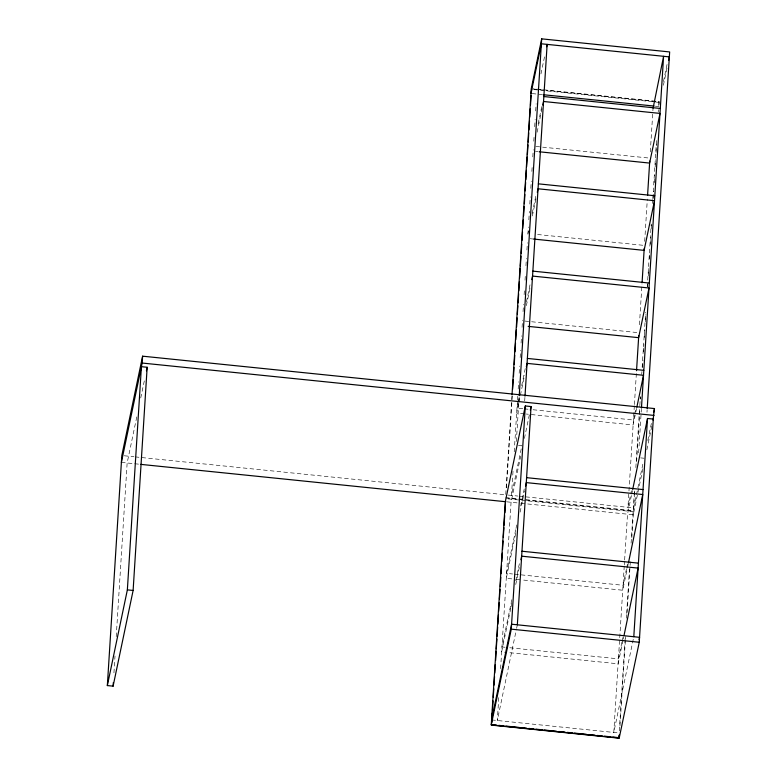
<?xml version="1.0" encoding="UTF-8"?>
<svg xmlns="http://www.w3.org/2000/svg" width="777" height="777" viewBox="0 0 777 777"><rect width="100%" height="100%" fill="white"/><g stroke="black" fill="none" stroke-linecap="round" stroke-linejoin="round"><path stroke-width="0.58" stroke-dasharray="3.88 2.91" d="M113.937 672.892L115.006 656.002M116.22 636.703L127.146 462.975L137.034 415.714M511.965 395.687L505.73 494.813L517.803 496.047M506.487 487.917L512.344 394.794M498.766 697.6L497.329 720.512L516.355 629.535M500.592 668.667L511.062 502.272L520.697 456.186M513.014 471.231L511.489 495.405L521.882 445.726L518.424 445.376M514.228 451.884L517.424 401.107M517.501 399.902L517.725 396.28M518.181 389.024L518.638 381.769M519.172 373.31L519.628 366.054M520.163 357.595L520.619 350.34M521.076 343.084L521.532 335.829M522.066 327.37L522.523 320.114M523.047 311.655L523.504 304.399M524.116 294.726L524.494 288.685M525.029 280.225L525.407 274.174M525.942 265.715L526.398 258.459M526.932 250L527.389 242.745M527.923 234.285L528.379 227.03M528.836 219.774L529.36 211.315M529.817 204.06L530.273 196.814M530.808 188.345L531.264 181.09M531.876 171.426L532.255 165.375M532.789 156.915L533.245 149.66M533.78 141.2L534.158 135.159M534.693 126.69L535.149 119.444M535.674 110.975L536.13 103.729M516.346 441.511L519.162 396.785M524.689 401L524.922 397.377M624.252 566.035L613.781 732.429L633.546 637.907M624.329 564.83L624.553 561.208M624.63 560.003L627.515 514.189L631.468 495.279M634.333 405.779L627.942 507.323L631.41 490.763M634.411 404.564L636.46 371.93M639.432 324.776L642.016 283.683M644.677 241.365L647.338 199.058M650.3 151.913L652.816 112.014M652.894 110.81L653.039 108.391M619.279 730.885L625.252 637.13M626.369 618.249L626.592 614.617M626.67 613.403L629.642 566.171M631.089 543.162L634.508 490.064M635.848 467.589L639.724 405.905M639.83 405.409L640.365 396.94M641.705 374.465L641.957 371.552M642.161 367.21L645.687 312.286M647.29 286.898L651.243 224.009M652.534 203.448L652.738 199.106M652.845 198.611L656.565 139.355M658.216 112.034L658.372 109.615M658.702 105.487L658.925 101.865L546.008 90.307M619.997 725.786L625.378 640.17M625.456 638.966L625.611 636.557M627.126 612.441L630.011 566.627M630.089 565.413L630.312 561.8M631.827 537.684L634.459 495.823M634.537 494.619L634.77 490.986M636.596 461.975L639.481 416.035M639.558 414.831L639.937 408.78M640.549 399.116L640.704 396.697M642.53 367.676L642.977 360.431M643.511 351.962L643.968 344.716M644.424 337.461L644.881 330.206M645.415 321.746L645.872 314.491M647.62 286.684L647.775 284.265M648.309 275.806L648.766 268.551M649.368 258.877L649.747 252.836M650.281 244.376L650.737 237.121M651.272 228.661L651.573 223.825M653.175 198.436L653.632 191.181M654.166 182.721L654.622 175.466M655.147 167.006L655.603 159.751M656.06 152.496L656.594 144.036M659.081 104.584L659.265 101.622L533.712 88.772M638.636 452.816L641.375 409.294M646.979 412.296L647.134 409.887M140.734 397.989L144.687 379.089M540.947 73.951L544.9 55.021M538.16 123.737L541.87 106.002M537.111 132.236L541.064 113.306M541.316 112.121L542.055 108.576M527.971 233.508L528.467 231.148M532.177 213.403L536.13 194.483M532.352 215.977L536.062 198.242M526.437 301.884L530.39 282.964M526.369 305.643L530.332 286.723M517.977 403.38L516.987 408.11L522.989 408.721M518.22 402.195L519.454 396.28M521.688 385.635L525.398 367.89M518.647 403.584L516.676 413.043L525.077 413.908M518.9 402.408L520.134 396.493M520.386 395.308L524.592 375.204M524.407 438.461L529.341 414.831M515.724 529.652L506.585 573.368L512.587 573.98M515.977 528.467L516.715 524.922M520.668 506.021L524.378 488.296M515.666 533.411L506.274 578.311L514.675 579.166M520.114 512.14L524.562 490.879M511.839 599.679L501.961 646.94L505.555 647.309M515.792 580.778L519.502 563.053M510.79 608.168L501.651 651.884L506.449 652.369M511.033 606.983L511.781 603.438M515.734 584.537L519.687 565.627M516.598 628.35L517.346 624.805M658.925 101.865L658.828 102.36L532.692 89.452M663.471 81.517L667.181 63.772M663.403 85.276L667.365 66.346M634.43 415.297L633.44 420.027L530.186 409.46M634.673 414.112L635.907 408.197M636.586 408.411L633.129 424.97L526.282 414.034M631.711 494.104L632.459 490.559M508.148 498.883L633.07 511.674L633.177 511.169L633.206 510.625L505.876 497.591M642.851 464.151L633.702 507.915L519.017 496.173M647.804 440.501L651.757 421.571M642.919 468.648L633.274 514.772L518.58 503.04M646.862 449.786L651.825 426.068M626.495 568.745L623.037 585.285L513.791 574.106M626.748 567.56L627.486 564.015M628.166 564.238L622.727 590.229L521.882 579.904M621.872 642.317L618.414 658.857L506.759 647.435M622.115 641.132L622.863 637.587M623.037 640.17L618.103 663.801L507.653 652.495M623.29 638.985L623.785 636.625M532.799 88.957L544.813 90.181M532.138 93.58L541.851 94.58M655.332 106.187L658.954 106.566M535.858 146.455L648.717 158.013M535.547 151.398L537.956 151.651M537.577 234.499L644.424 245.425M530.06 238.694L533.663 239.063M524.873 321.056L637.732 332.605M524.184 408.848L528.991 409.333M640.636 457.886L644.094 458.236M124.233 455.769L133.897 456.759M135.101 456.886L504.526 494.687M505.778 498.086L633.177 511.169M121.387 462.393L133.459 463.626M134.664 463.743L139.501 464.238M506.449 501.796L517.375 502.913M515.879 579.292L520.677 579.788M491.569 719.92L618.385 732.905"/><path stroke-width="1.17" d="M107.343 685.576L127.36 589.869L141.404 366.686L147.164 367.268L133.12 590.462L113.102 686.159L107.343 685.576L121.824 455.526L142.599 356.177L654.477 408.566L653.059 420.163M113.102 686.159L113.335 682.546M121.387 462.393L142.162 363.044L142.599 356.177M632.701 489.374L647.523 418.482L653.282 419.065L639.248 642.258L619.23 737.956L491.258 724.863L505.303 501.68L525.32 405.973L531.07 406.565L517.346 624.805M512.043 394.473L531.293 88.52L541.686 38.85L669.657 51.942L647.212 408.673M491.647 722.697L492.259 713.004M492.511 710.091L493.016 700.893M493.249 697.26L493.774 688.781M494.007 685.149L494.541 676.67M494.764 673.037L495.299 664.558M495.639 660.431L496.144 651.243M496.289 648.814L496.901 639.131M497.154 636.208L497.668 627.02M497.921 624.096L498.426 614.908M498.659 611.276L499.184 602.797M499.417 599.164L500.029 589.471M500.281 586.557L500.786 577.36M501.019 573.727L501.553 565.248M501.777 561.616L502.311 553.137M502.544 549.504L503.078 541.025M503.302 537.393L503.914 527.709M504.069 525.281L504.671 515.598M504.933 512.674L505.438 503.486M512.626 389.248L513.228 379.574M513.49 376.66L513.995 367.482M514.248 364.568L514.753 355.39M514.986 351.758L515.51 343.288M515.743 339.666L516.355 329.992M516.608 327.078L517.113 317.9M517.336 314.267L517.87 305.798M518.133 302.884L518.638 293.706M518.89 290.792L519.395 281.614M519.619 277.991L520.231 268.308M520.386 265.889L520.988 256.216M521.25 253.302L521.755 244.124M521.979 240.501L522.513 232.032M522.746 228.399L523.28 219.94M523.611 215.812L524.116 206.633M524.368 203.72L524.873 194.541M525.106 190.909L525.631 182.449M525.893 179.536L526.398 170.357M526.621 166.725L527.233 157.051M527.389 154.633L527.991 144.959M528.253 142.045L528.758 132.867M529.011 129.953L529.516 120.775M529.739 117.142L530.273 108.673M530.506 105.05L531.109 95.377M531.371 92.463L531.594 88.831L531.497 89.326M519.24 395.58L541.686 38.85M524.999 396.163L547.134 44.376L546.639 46.746M491.258 724.863L511.276 629.156L525.32 405.973M636.538 370.716L638.743 335.664M642.093 282.469L644.23 248.397M647.571 195.435L649.727 161.101M653.039 108.391L663.587 56.303L641.452 408.08M619.075 735.227L618.822 738.15L491.491 725.116L491.598 724.62L496.406 725.116M619.23 737.956L619.415 734.993M633.799 636.722L647.523 418.482M146.426 370.814L147.164 367.268M530.982 93.463L541.375 43.794L669.347 56.886L668.599 60.441M542.793 105.031L543.541 101.486L659.994 113.403L649.601 163.073L539.151 151.768M537.305 192.327L538.043 188.782L654.496 200.699L644.114 250.369L533.663 239.063M531.808 279.623L532.556 276.078L649.009 287.995L638.616 337.665L528.166 326.369M526.32 366.919L527.059 363.374L643.511 375.291L636.839 407.226M530.332 410.11L531.07 406.565M525.553 486.149L526.291 482.604L642.744 494.522L628.408 563.053M520.92 559.722L521.658 556.177L638.111 568.094L624.028 635.44M491.569 719.92L511.587 624.213L639.558 637.315L639.063 639.675M653.739 412.111L654.477 408.566M543.055 94.697L654.127 106.07M543.851 96.542L660.304 108.459M538.354 183.838L654.807 195.755M532.867 271.134L649.319 283.051M527.369 358.43L643.822 370.347M142.162 363.044L654.049 415.423M526.602 477.661L643.055 489.578M140.705 464.364L505.303 501.68M521.969 551.233L638.422 563.15M127.36 589.869L133.12 590.462M511.276 629.156L639.248 642.258M498.805 725.359L503.613 725.854M506.012 726.097L519.221 727.447M521.629 727.699L526.427 728.185M528.836 728.438L533.644 728.923M536.043 729.166L542.045 729.788M544.454 730.03L549.252 730.526M551.66 730.768L556.458 731.264M558.867 731.507L564.869 732.119M567.278 732.371L572.076 732.857M574.485 733.109L586.489 734.333M590.093 734.702L594.9 735.197M597.309 735.44L602.107 735.936M604.516 736.178L610.518 736.79M612.917 737.043L617.725 737.528"/></g></svg>
